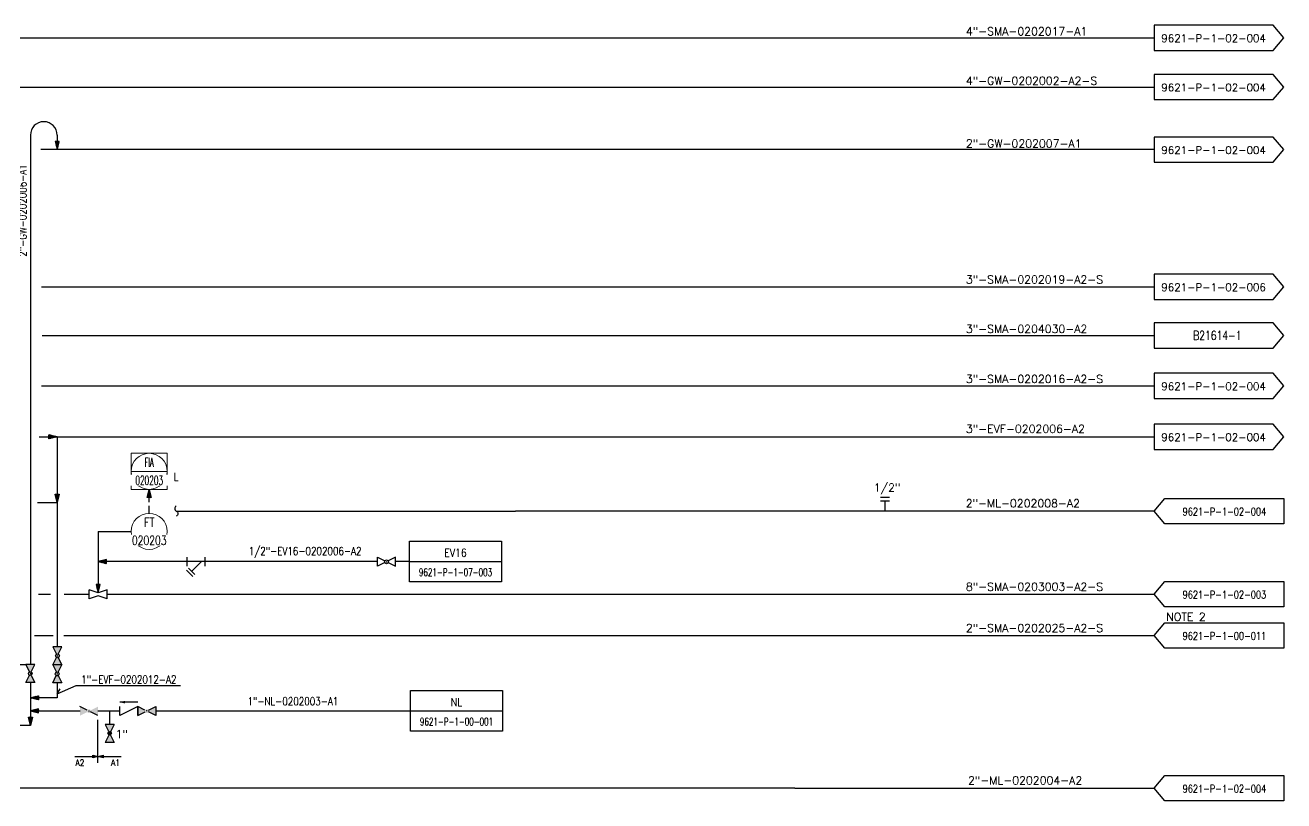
# Model space of a CAD drawing. Header units: inches. Extents: x 18 to 1172, y 24 to 967.
# Drawn here: x 752.5 to 1171.9, y 629.8 to 888.2 of the extents above; entities that cross this region are included whole.
import ezdxf
from ezdxf.enums import TextEntityAlignment as Align

# ---------------------------------------------------------------- set-up
doc = ezdxf.new("R2010")
doc.units = ezdxf.units.IN
doc.header["$LTSCALE"] = 10
doc.header["$MEASUREMENT"] = 0
doc.linetypes.add('HIDDEN', pattern=[0.375, 0.25, -0.125])
for name, color, linetype in [('-B', 2, 'Continuous'), ('BLOCK', 7, 'Continuous'), ('FITTING', 3, 'Continuous'), ('INST', 4, 'Continuous'), ('MINE-LINE', 6, 'Continuous'), ('Misc', 7, 'Continuous'), ('TEXT', 253, 'Continuous'), ('TXT-0', 7, 'Continuous'), ('WI', 255, 'Continuous')]:
    doc.layers.add(name, color=color, linetype=linetype)
doc.styles.add('ROMANS', font='romans.shx', dxfattribs={"width": 0.8})
doc.styles.add('S1', font='simplex', dxfattribs={"width": 0.8})
doc.styles.add('style1', font='SIMPLEX.shx', dxfattribs={"width": 0.8})

# ---------------------------------------------------------------- blocks, each defined once
blk = doc.blocks.new('SON')
at = {"linetype": 'ByBlock'}
h = blk.add_hatch(dxfattribs=at)
h.set_pattern_fill('ANSI37', color=0, scale=80, style=0)
h.paths.add_polyline_path([(64, 264), (-64, 264), (0, 0)])
at = {"color": 0, "linetype": 'ByBlock'}
blk.add_lwpolyline([(64, 264), (-64, 264), (0, 0)], close=True, dxfattribs=at)
blk = doc.blocks.new('OPD')
at = {"layer": 'Misc', "color": 0}
blk.add_lwpolyline([(0, -3.5), (33, -3.5), (36, 0), (33, 3.5), (0, 3.5)], close=True, dxfattribs=at)
at = {"layer": 'Misc', "color": 2, "style": 'ROMANS', "width": 0.8}
for tag, p in [('TAG_NO', (16.61, 1.82)), ('DWG_NO.', (16.54, -1.59)), ('SERVICE1', (16.61, -5.64)), ('SERVICE2', (16.61, -8.97))]:
    blk.add_attdef(tag, text='', height=2.5, dxfattribs=at).set_placement(p, align=Align.MIDDLE_CENTER)
blk = doc.blocks.new('checkvalve')
at = {"layer": 'FITTING', "color": 0}
blk.add_line((0, 2.92), (6, 2.92), dxfattribs=at)
blk.add_lwpolyline([(0, -1.5), (0, 1.5), (6, -1.5), (6, 1.5)], dxfattribs=at)
blk.add_lwpolyline([(4.2, 2.92, 0.9, 0, 0), (6, 2.92, 0, 0, 0)], format="xyseb", dxfattribs=at)
at = {"layer": 'FITTING', "color": 2, "style": 'ROMANS', "width": 0.85}
blk.add_attdef('SIZE', text='', height=2.5, dxfattribs=at).set_placement((3, 5.52), align=Align.MIDDLE)
blk = doc.blocks.new('*U35')
at = {"layer": 'INST', "color": 0, "linetype": 'Continuous', "lineweight": 0}
blk.add_circle((0, 0), 6, dxfattribs=at)
at = {"style": 'ROMANS', "width": 0.8}
for tag, p in [('EQP', (0, 3)), ('NO', (0, -3))]:
    blk.add_attdef(tag, text='', height=3, dxfattribs=at).set_placement(p, align=Align.MIDDLE_CENTER)
blk.add_wipeout([(-6.2, -1.09), (6.2, -1.09), (6.2, -4.8), (-6.2, -4.8), (-6.2, -4.8), (-6.2, -4.8)]).dxf.layer = 'WI'
blk = doc.blocks.new('*U34')
at = {"layer": 'INST', "color": 0, "linetype": 'Continuous', "lineweight": 0}
blk.add_line((6, 0), (-6, 0), dxfattribs=at)
at = {"layer": 'INST', "color": 0, "linetype": 'Continuous', "lineweight": 0, "flags": 128}
blk.add_lwpolyline([(6, 6), (-6, 6), (-6, -6), (6, -6)], close=True, dxfattribs=at)
at = {"layer": 'INST', "color": 0, "linetype": 'Continuous', "lineweight": 0}
blk.add_circle((0, 0), 6, dxfattribs=at)
at = {"style": 'ROMANS', "width": 0.8}
for tag, p in [('EQP', (0, 3)), ('NO', (0, -3))]:
    blk.add_attdef(tag, text='', height=3, dxfattribs=at).set_placement(p, align=Align.MIDDLE_CENTER)
blk.add_wipeout([(-6.2, -1.09), (6.2, -1.09), (6.2, -4.8), (-6.2, -4.8), (-6.2, -4.8), (-6.2, -4.8)]).dxf.layer = 'WI'
blk = doc.blocks.new('BRK LINE')
at = {"layer": 'MINE-LINE', "color": 0, "linetype": 'Continuous'}
blk.add_lwpolyline([(0, 1.73, 0.587355), (0, 0, -0.587355), (0, -1.73)], format="xyb", dxfattribs=at)

msp = doc.modelspace()

# ---------------------------------------------------------------- hatches: boundary and pattern name
at = {"layer": 'MINE-LINE', "linetype": 'Continuous'}
h = msp.add_hatch(color=6, dxfattribs=at)
h.paths.add_polyline_path([(761.66, 675.08), (764.66, 675.08), (763.46, 677.46, -0.241135), (762.88, 677.53)])
h.paths.add_polyline_path([(763.88, 678.06, 1), (762.6, 678.06, 1)])
h.paths.add_polyline_path([(763.11, 678.06, -1), (763.36, 678.06, -1)], flags=16)
h.paths.add_polyline_path([(762.89, 678.6, -0.231013), (763.45, 678.67), (764.66, 681.08), (761.66, 681.08)])
h = msp.add_hatch(color=6, dxfattribs=at)
h.paths.add_polyline_path([(755.74, 675.12), (752.74, 675.12), (753.93, 672.74, -0.096261), (754.17, 672.78, -0.146035), (754.52, 672.68)])
h.paths.add_polyline_path([(754.17, 671.5, 1), (754.17, 672.78, 1)])
h.paths.add_polyline_path([(754.31, 672.16, -1), (754.06, 672.16, -1)], flags=16)
h.paths.add_polyline_path([(752.74, 669.12), (755.74, 669.12), (754.5, 671.6, -0.1367), (754.17, 671.5, -0.087033), (753.95, 671.54)])
h = msp.add_hatch(color=6, dxfattribs=at)
h.paths.add_polyline_path([(764.66, 675.08), (761.66, 675.08), (762.88, 672.63, -0.226473), (763.43, 672.63)])
h.paths.add_polyline_path([(762.52, 672.05, 1), (763.8, 672.05, 1)], flags=17)
h.paths.add_polyline_path([(763.45, 671.48, -0.245704), (762.86, 671.48), (761.66, 669.08), (764.66, 669.08)])
h = msp.add_hatch(color=6, dxfattribs=at)
h.paths.add_polyline_path([(770.79, 661.19), (770.79, 658.19), (773.17, 659.38, -0.096261), (773.12, 659.62, -0.146035), (773.23, 659.97)])
h.paths.add_polyline_path([(774.4, 659.62, 1), (773.12, 659.62, 1)])
h.paths.add_polyline_path([(773.75, 659.76, -1), (773.75, 659.51, -1)], flags=16)
h.paths.add_polyline_path([(776.79, 658.19), (776.79, 661.19), (774.31, 659.95, -0.1367), (774.4, 659.62, -0.087033), (774.37, 659.4)])
h = msp.add_hatch(color=6, dxfattribs=at)
h.paths.add_polyline_path([(790.03, 661.23), (790.03, 658.23), (792.41, 659.42, -0.096261), (792.36, 659.66, -0.146035), (792.47, 660.01)])
h.paths.add_polyline_path([(793.64, 659.66, 1), (792.36, 659.66, 1)])
h.paths.add_polyline_path([(792.98, 659.8, -1), (792.98, 659.55, -1)], flags=16)
h.paths.add_polyline_path([(796.03, 658.23), (796.03, 661.23), (793.55, 659.99, -0.1367), (793.64, 659.66, -0.087033), (793.6, 659.44)])
h = msp.add_hatch(color=6, dxfattribs=at)
h.paths.add_polyline_path([(782.21, 655.26), (779.21, 655.26), (780.4, 652.88, -0.096261), (780.64, 652.93, -0.146035), (780.99, 652.83)])
h.paths.add_polyline_path([(780.64, 651.65, 1), (780.64, 652.93, 1)])
h.paths.add_polyline_path([(780.78, 652.31, -1), (780.53, 652.31, -1)], flags=16)
h.paths.add_polyline_path([(779.21, 649.26), (782.21, 649.26), (780.97, 651.74, -0.1367), (780.64, 651.65, -0.087033), (780.42, 651.69)])
at = {"layer": 'TXT-0'}
for points in [[(776.73, 644.53), (775.02, 644.1), (775.02, 644.96)], [(776.73, 644.53), (778.45, 644.96), (778.45, 644.1)]]:
    msp.add_hatch(color=256, dxfattribs=at).paths.add_polyline_path(points)

# ---------------------------------------------------------------- linework, layer by layer
at = {"layer": '-B', "color": 6, "linetype": 'Continuous'}
for p, q in [((763.16, 851.54), (763.16, 846.71)), ((763.16, 751.06), (763.16, 681.08))]:
    msp.add_line(p, q, dxfattribs=at)
msp.add_arc((758.69, 851.54), 4.47, 0, 180, dxfattribs=at)
at = {"color": 6}
for p, q in [((754.22, 851.54), (754.22, 675.16)), ((1128.71, 846.72), (757.69, 846.72)), ((758.19, 784.82), (1128.71, 784.82)), ((802.83, 726.28), (915.9, 726.28)), ((1062.47, 726.28), (915.9, 726.28)), ((1128.71, 726.28), (1062.47, 726.28)), ((776.78, 719.54), (787.82, 719.54)), ((811.21, 709.47), (807.98, 706.23)), ((880.51, 709.47), (875.91, 709.47)), ((754.22, 669.16), (754.22, 654.92)), ((763.16, 669.08), (763.16, 664.08)), ((763.16, 664.08), (754.22, 664.08)), ((754.22, 659.71), (770.82, 659.71)), ((776.73, 659.71), (783.98, 659.71)), ((780.65, 655.25), (780.65, 659.71)), ((795.98, 659.71), (880.85, 659.71)), ((754.22, 654.92), (736.32, 654.92)), ((1008.96, 633.97), (739.69, 633.97)), ((1008.96, 633.97), (1128.71, 633.97))]:
    msp.add_line(p, q, dxfattribs=at)
at = {"color": 6, "linetype": 'Continuous'}
for p, q in [((880.51, 709.47), (911.25, 709.47)), ((880.85, 659.71), (911.58, 659.71))]:
    msp.add_line(p, q, dxfattribs=at)
at = {"color": 0}
msp.add_line((763.16, 665.43), (764.17, 667.13), dxfattribs=at)
at = {"color": 6, "linetype": 'Continuous'}
for points in [[(880.51, 716.23), (911.25, 716.23), (911.25, 702.7), (880.51, 702.7)], [(880.85, 666.48), (911.58, 666.48), (911.58, 652.95), (880.85, 652.95)]]:
    msp.add_lwpolyline(points, close=True, dxfattribs=at)
at = {"color": 0}
msp.add_lwpolyline([(763.16, 665.43), (769.48, 668.14), (804.27, 668.14)], dxfattribs=at)
at = {"layer": 'MINE-LINE', "color": 6, "linetype": 'Continuous'}
for p, q in [((330.64, 883.97), (1128.71, 883.97)), ((421.49, 867.57), (1128.71, 867.57)), ((757.95, 801.01), (1128.71, 801.01)), ((757.95, 768.02), (1128.71, 768.02)), ((757.14, 751.06), (1128.71, 751.06)), ((1037.52, 730.9), (1040.52, 730.9)), ((756.63, 729.17), (763.16, 729.17)), ((1037.52, 729.75), (1040.52, 729.75)), ((1039.02, 726.28), (1039.02, 729.75)), ((776.78, 719.54), (776.78, 699.11)), ((806.44, 707.97), (806.44, 710.97)), ((812.44, 707.97), (812.44, 710.97)), ((869.91, 710.97), (872.35, 709.75)), ((869.91, 707.97), (869.91, 710.97)), ((872.29, 709.16), (869.91, 707.97)), ((875.91, 710.97), (873.43, 709.73)), ((873.48, 709.18), (875.91, 707.97)), ((875.91, 707.97), (875.91, 710.97)), ((808.33, 704.47), (806.21, 706.59)), ((809.04, 705.17), (806.92, 707.3)), ((756.97, 698.61), (760.92, 698.61)), ((765.5, 698.61), (773.8, 698.61)), ((773.8, 697.12), (773.8, 700.1)), ((776.78, 699.11), (773.8, 700.1)), ((776.78, 698.11), (773.8, 697.12)), ((779.77, 700.1), (776.78, 699.11)), ((779.77, 697.12), (776.78, 698.11)), ((779.77, 697.12), (779.77, 700.1)), ((779.77, 698.61), (1128.71, 698.61)), ((755.56, 684.85), (761.82, 684.85)), ((765.33, 684.85), (1128.71, 684.85)), ((764.66, 681.08), (761.66, 681.08)), ((761.66, 681.08), (762.9, 678.6)), ((763.44, 678.65), (764.66, 681.08)), ((761.66, 675.08), (762.88, 677.53)), ((763.47, 677.46), (764.66, 675.08)), ((752.72, 675.16), (753.96, 672.68)), ((755.72, 675.16), (752.72, 675.16)), ((755.72, 675.16), (752.72, 675.16)), ((752.72, 675.16), (753.96, 672.68)), ((752.72, 669.16), (753.94, 671.6)), ((752.72, 669.16), (753.94, 671.6)), ((754.51, 672.73), (755.72, 675.16)), ((754.51, 672.73), (755.72, 675.16)), ((754.53, 671.54), (755.72, 669.16)), ((754.53, 671.54), (755.72, 669.16)), ((764.66, 675.08), (761.66, 675.08)), ((761.66, 675.08), (762.88, 672.63)), ((761.66, 669.08), (762.86, 671.48)), ((763.43, 672.63), (764.66, 675.08)), ((763.45, 671.48), (764.66, 669.08)), ((755.72, 669.16), (752.72, 669.16)), ((755.72, 669.16), (752.72, 669.16)), ((764.66, 669.08), (761.66, 669.08)), ((773.16, 660), (770.73, 661.21)), ((776.73, 658.21), (774.3, 659.43)), ((792.4, 660), (789.98, 661.21)), ((789.98, 661.21), (789.98, 658.21)), ((789.98, 658.21), (792.46, 659.45)), ((795.98, 658.21), (793.54, 659.43)), ((793.6, 660.02), (795.98, 661.21)), ((795.98, 661.21), (795.98, 658.21)), ((782.14, 655.22), (779.16, 649.25)), ((779.16, 655.22), (782.14, 649.25)), ((782.14, 655.22), (779.16, 655.22)), ((782.14, 649.25), (779.16, 649.25))]:
    msp.add_line(p, q, dxfattribs=at)
msp.add_lwpolyline([(869.91, 709.47), (802.32, 709.47), (776.78, 709.47)], dxfattribs=at)
for points, const_width in [([(872.89, 709.26, -1), (872.89, 709.51, -1)], 0.25), ([(763.36, 678.06, -1), (763.11, 678.06, -1)], 0.25), ([(754.43, 672.14, -1), (754.18, 672.14, -1)], 0.25), ([(754.43, 672.14, -1), (754.18, 672.14, -1)], 0.25), ([(763.29, 672.06, -1), (763.04, 672.06, -1)], 0.25), ([(773.75, 659.8, -1), (773.75, 659.55, -1)], 0.25), ([(792.99, 659.92, -1), (792.99, 659.67, -1)], 0.25), ([(780.66, 652.55, -1), (780.66, 652.03, -1)], 0.52)]:
    msp.add_lwpolyline(points, format="xyb", close=True, dxfattribs=dict(at, const_width=const_width))
for centre, radius in [((872.88, 709.4), 0.64), ((763.24, 678.06), 0.64), ((754.16, 672.14), 0.6), ((763.16, 672.05), 0.64), ((780.64, 652.29), 0.6)]:
    msp.add_circle(centre, radius, dxfattribs=at)
at = {"layer": 'TXT-0'}
for p, q in [((744.13, 675.16), (752.72, 675.16)), ((776.73, 647.56), (776.73, 656.76)), ((776.73, 642.38), (776.73, 650.97)), ((768.99, 644.53), (784.48, 644.53))]:
    msp.add_line(p, q, dxfattribs=at)
for points in [[(776.73, 644.53), (775.02, 644.1), (775.02, 644.96), (776.73, 644.53)], [(776.73, 644.53), (778.45, 644.96), (778.45, 644.1), (776.73, 644.53)]]:
    msp.add_lwpolyline(points, dxfattribs=at)

# ---------------------------------------------------------------- block references
at = {"color": 6, "xscale": 1.199999999999818, "yscale": 1.199999999999818, "zscale": 1.199999999999818}
msp.add_blockref('OPD', (1128.71, 784.82), dxfattribs=at)
at = {"color": 6}
ref = msp.add_blockref('OPD', (1171.91, 726.28), dxfattribs=dict(at, xscale=-1.199999999999818, yscale=1.200000000000045, zscale=1.200000000000045))
ref.add_attrib('DWG_NO.', '9621-P-1-02-004', dxfattribs={"layer": 'Misc', "color": 2, "height": 2.5, "style": 'S1', "width": 0.8}).set_placement((1152.11, 726.12), align=Align.MIDDLE_CENTER)
msp.add_blockref('BRK LINE', (802.83, 726.28), dxfattribs=at)
ref = msp.add_blockref('OPD', (1171.91, 633.97), dxfattribs=dict(at, xscale=-1.199999999999818, yscale=1.200000000000045, zscale=1.200000000000045))
ref.add_attrib('DWG_NO.', '9621-P-1-02-004', dxfattribs={"layer": 'Misc', "color": 2, "height": 2.5, "style": 'S1', "width": 0.8}).set_placement((1152.11, 633.81), align=Align.MIDDLE_CENTER)
at = {"layer": 'FITTING', "color": 6, "xscale": -1}
msp.add_blockref('checkvalve', (789.98, 659.71), dxfattribs=at)
at = {"layer": 'INST', "color": 6}
ref = msp.add_blockref('*U34', (793.82, 739.54), dxfattribs=at)
ref.add_attrib('EQP', 'FIA', dxfattribs={"layer": '0', "color": 7, "height": 3, "style": 'ROMANS', "width": 0.5}).set_placement((793.82, 742.54), align=Align.MIDDLE_CENTER)
ref.add_attrib('NO', '020203', dxfattribs={"layer": '0', "color": 7, "height": 3, "style": 'ROMANS', "width": 0.6}).set_placement((793.82, 736.54), align=Align.MIDDLE_CENTER)
at = {"layer": 'MINE-LINE', "color": 6, "linetype": 'Continuous'}
ref = msp.add_blockref('OPD', (1128.71, 883.97), dxfattribs=dict(at, xscale=1.199999999999818, yscale=1.199999999999818, zscale=1.199999999999818))
ref.add_attrib('DWG_NO.', '9621-P-1-02-004', dxfattribs={"layer": 'Misc', "color": 2, "height": 2.5, "style": 'S1'}).set_placement((1148.51, 883.81), align=Align.MIDDLE_CENTER)
ref = msp.add_blockref('OPD', (1128.71, 867.57), dxfattribs=dict(at, xscale=1.199999999999818, yscale=1.199999999999818, zscale=1.199999999999818))
ref.add_attrib('DWG_NO.', '9621-P-1-02-004', dxfattribs={"layer": 'Misc', "color": 2, "height": 2.5, "style": 'S1'}).set_placement((1148.51, 867.41), align=Align.MIDDLE_CENTER)
at = {"layer": 'MINE-LINE', "color": 6, "linetype": 'HIDDEN', "xscale": 0.01040000002831221, "yscale": 0.01040000002831221, "zscale": 0.01040000002831221}
msp.add_blockref('SON', (763.16, 846.71), dxfattribs=at)
at = {"layer": 'MINE-LINE', "color": 6, "linetype": 'Continuous'}
ref = msp.add_blockref('OPD', (1128.71, 846.72), dxfattribs=dict(at, xscale=1.199999999999818, yscale=1.199999999999818, zscale=1.199999999999818))
ref.add_attrib('DWG_NO.', '9621-P-1-02-004', dxfattribs={"layer": 'Misc', "color": 2, "height": 2.5, "style": 'S1'}).set_placement((1148.51, 846.56), align=Align.MIDDLE_CENTER)
ref = msp.add_blockref('OPD', (1128.71, 801.01), dxfattribs=dict(at, xscale=1.199999999999818, yscale=1.199999999999818, zscale=1.199999999999818))
ref.add_attrib('DWG_NO.', '9621-P-1-02-006', dxfattribs={"layer": 'Misc', "color": 2, "height": 2.5, "style": 'S1'}).set_placement((1148.51, 800.85), align=Align.MIDDLE_CENTER)
ref = msp.add_blockref('OPD', (1128.71, 768.02), dxfattribs=dict(at, xscale=1.199999999999818, yscale=1.199999999999818, zscale=1.199999999999818))
ref.add_attrib('DWG_NO.', '9621-P-1-02-004', dxfattribs={"layer": 'Misc', "color": 2, "height": 2.5, "style": 'S1'}).set_placement((1148.51, 767.86), align=Align.MIDDLE_CENTER)
ref = msp.add_blockref('OPD', (1128.71, 751.06), dxfattribs=dict(at, xscale=1.199999999999818, yscale=1.199999999999818, zscale=1.199999999999818))
ref.add_attrib('DWG_NO.', '9621-P-1-02-004', dxfattribs={"layer": 'Misc', "color": 2, "height": 2.5, "style": 'S1'}).set_placement((1148.51, 750.89), align=Align.MIDDLE_CENTER)
at = {"layer": 'MINE-LINE', "color": 6, "linetype": 'Continuous', "yscale": 0.01039999999920838}
for p, xscale, zscale, rotation in [((763.16, 751.06), -0.01039999999920838, 0.0104, 90), ((776.78, 709.47), 0.01039999999920838, 0.01039999999920838, 270), ((754.22, 664.08), -0.01039999999920838, 0.0104, 270), ((754.22, 659.71), 0.01039999999920838, 0.01039999999920838, 270)]:
    msp.add_blockref('SON', p, dxfattribs=dict(at, xscale=xscale, zscale=zscale, rotation=rotation))
for p, xscale, zscale in [((763.16, 729.17), -0.01039999999920838, 0.0104), ((776.78, 699.11), 0.01039999999920838, 0.01039999999920838), ((754.22, 654.92), -0.01039999999920838, 0.0104)]:
    msp.add_blockref('SON', p, dxfattribs=dict(at, xscale=xscale, zscale=zscale))
at = {"layer": 'MINE-LINE', "color": 6, "linetype": 'Continuous'}
ref = msp.add_blockref('OPD', (1171.91, 698.61), dxfattribs=dict(at, xscale=-1.199999999999818, yscale=1.200000000000045, zscale=1.200000000000045))
ref.add_attrib('DWG_NO.', '9621-P-1-02-003', dxfattribs={"layer": 'Misc', "color": 2, "height": 2.5, "style": 'S1', "width": 0.8}).set_placement((1152.11, 698.45), align=Align.MIDDLE_CENTER)
ref = msp.add_blockref('OPD', (1171.91, 684.85), dxfattribs=dict(at, xscale=-1.199999999999818, yscale=1.200000000000045, zscale=1.200000000000045))
ref.add_attrib('DWG_NO.', '9621-P-1-00-011', dxfattribs={"layer": 'Misc', "color": 2, "height": 2.5, "style": 'S1', "width": 0.8}).set_placement((1152.11, 684.69), align=Align.MIDDLE_CENTER)

# ---------------------------------------------------------------- texts
at = {"layer": 'BLOCK', "color": 2, "style": 'ROMANS', "width": 0.85}
msp.add_attdef('A2', text='#####', height=2.148, dxfattribs=at).set_placement((772.21, 642.46), align=Align.MIDDLE_RIGHT)
msp.add_attdef('A1', text='#####', height=2.148, dxfattribs=at).set_placement((781.1, 642.46), align=Align.MIDDLE_LEFT)
at = {"layer": 'Misc', "color": 2, "style": 'ROMANS', "width": 0.75}
msp.add_attdef('B21614-1', text='##', height=3, dxfattribs=at).set_placement((1149.75, 784.82), align=Align.MIDDLE_CENTER)
at = {"layer": 'TEXT', "color": 0, "linetype": 'Continuous', "style": 'style1', "width": 0.85}
msp.add_text('L', height=2.67, dxfattribs=at).set_placement((801.94, 736.36))
for s, p in [('EV16', (895.88, 711.07)), ('NL', (896.22, 661.31))]:
    msp.add_text(s, height=2.667, dxfattribs=at).set_placement(p, align=Align.CENTER)
at = {"layer": 'TXT-0', "style": 'style1'}
for s, height, p in [('4"-SMA-0202017-A1', 2.6667, (1065.96, 884.79)), ('4"-GW-0202002-A2-S', 2.6667, (1065.96, 868.32)), ('2"-GW-0202007-A1', 2.6667, (1065.96, 847.4)), ('3"-SMA-0202019-A2-S', 2.6667, (1065.96, 802.11)), ('3"-SMA-0204030-A2', 2.6667, (1065.96, 785.65)), ('3"-SMA-0202016-A2-S', 2.6667, (1065.96, 768.98)), ('3"-EVF-0202006-A2', 2.6667, (1065.96, 752.37)), ('1/2"', 2.667, (1035.23, 732.79)), ('2"-ML-0202008-A2', 2.6667, (1065.9, 727.55)), ('8"-SMA-0203003-A2-S', 2.6667, (1065.96, 699.76)), ('NOTE 2', 2.667, (1132.74, 689.73)), ('2"-SMA-0202025-A2-S', 2.6667, (1065.96, 686)), ('2"-ML-0202004-A2', 2.6667, (1066.66, 635.24))]:
    msp.add_text(s, height=height, dxfattribs=at).set_placement(p)
at = {"layer": 'TXT-0', "style": 'style1', "width": 0.8}
msp.add_text('2"-GW-0202006-A1', height=2.6667, rotation=90, dxfattribs=at).set_placement((752.95, 826.43), align=Align.CENTER)
at = {"layer": 'TXT-0', "style": 'style1'}
for s, height, width, p in [('1/2"-EV16-0202006-A2', 2.6667, 0.8, (845.76, 711.65)), ('9621-P-1-07-003', 2.5, 0.7, (895.88, 704.66)), ('1"-EVF-0202012-A2', 2.6667, 0.8, (787.02, 668.86)), ('1"-NL-0202003-A1', 2.6667, 0.8, (841.69, 661.6)), ('9621-P-1-00-001', 2.5, 0.7, (896.22, 654.9))]:
    msp.add_text(s, height=height, dxfattribs=dict(at, width=width)).set_placement(p, align=Align.CENTER)
msp.add_text('1"', height=2.667, dxfattribs=at).set_placement((784.66, 650.7), align=Align.CENTER)

# ---------------------------------------------------------------- next in the draw order: block references
at = {"layer": 'INST', "color": 6}
ref = msp.add_blockref('*U35', (793.82, 719.54), dxfattribs=at)
ref.add_attrib('EQP', 'FT', dxfattribs={"layer": '0', "color": 7, "height": 3, "style": 'ROMANS', "width": 0.8}).set_placement((793.82, 722.54), align=Align.MIDDLE_CENTER)
ref.add_attrib('NO', '020203', dxfattribs={"layer": '0', "color": 7, "height": 3, "style": 'ROMANS', "width": 0.75}).set_placement((793.82, 716.54), align=Align.MIDDLE_CENTER)
at = {"layer": 'MINE-LINE', "color": 6, "linetype": 'Continuous', "xscale": -0.01039999999920838, "yscale": 0.01039999999920838, "zscale": 0.0104, "rotation": 180}
msp.add_blockref('SON', (793.82, 733.54), dxfattribs=at)

# ---------------------------------------------------------------- next in the draw order: linework, layer by layer
at = {"layer": 'MINE-LINE', "color": 2, "linetype": 'HIDDEN'}
msp.add_lwpolyline([(793.82, 725.54), (793.82, 733.54)], dxfattribs=at)

doc.saveas('drawing.dxf')
